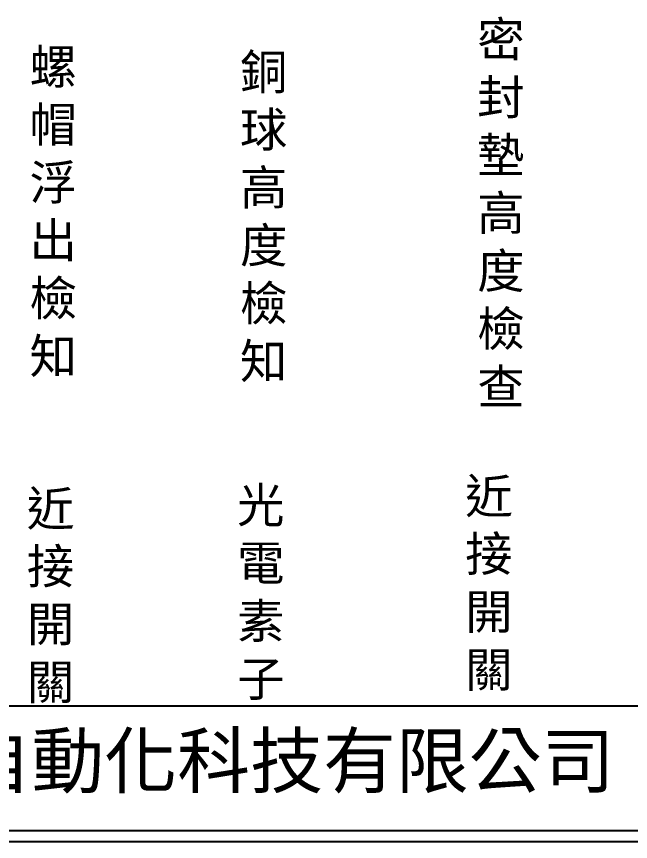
# Model space of a CAD drawing. Extents: x 325 to 612, y 3 to 207.
# Drawn here: x 386.8 to 455.7, y 3 to 95.7 of the extents above; entities that cross this region are included whole.
import ezdxf

# ---------------------------------------------------------------- set-up
doc = ezdxf.new("R2010")
doc.units = 0
doc.layers.add('圖框層', color=7, linetype='CONTINUOUS')
doc.layers.add('標尺寸層', color=3, linetype='CONTINUOUS')
doc.styles.add('CNS', font='romanc.shx', dxfattribs={"bigfont": 'chineset.shx'})
doc.styles.add('STSL', font='kaiu.ttf')

msp = doc.modelspace()

# ---------------------------------------------------------------- linework, layer by layer
at = {"layer": '圖框層', "color": 7}
for p, q in [((326.569, 18.25), (611.07, 18.25)), ((326.569, 4.25), (611.07, 4.25)), ((325.319, 3), (612.319, 3))]:
    msp.add_line(p, q, dxfattribs=at)

# ---------------------------------------------------------------- texts
at = {"layer": '圖框層', "color": 4, "style": 'STSL'}
msp.add_text('泓陞自動化科技有限公司', height=6, dxfattribs=at).set_placement((363.923, 9.076))
at = {"layer": '標尺寸層', "color": 7, "char_height": 3.9, "width": 4.96081, "attachment_point": 5, "style": 'CNS'}
for s, insert in [('{\\fDFKai-SB|b0|i0|c136|p65;密封墊高度檢查}', (441.181, 73.482)), ('{\\fDFKai-SB|b0|i0|c136|p65;螺帽浮出檢知}', (390.92, 73.584)), ('{\\fDFKai-SB|b0|i0|c136|p65;銅球高度檢知}', (414.546, 73.017)), ('{\\fDFKai-SB|b0|i0|c136|p65;近接開關}', (439.837, 31.844)), ('{\\fDFKai-SB|b0|i0|c136|p65;近接開關}', (390.618, 30.447)), ('{\\fDFKai-SB|b0|i0|c136|p65;光電素子}', (414.223, 30.812))]:
    msp.add_mtext(s, dxfattribs=dict(at, insert=insert))

doc.saveas('drawing.dxf')
